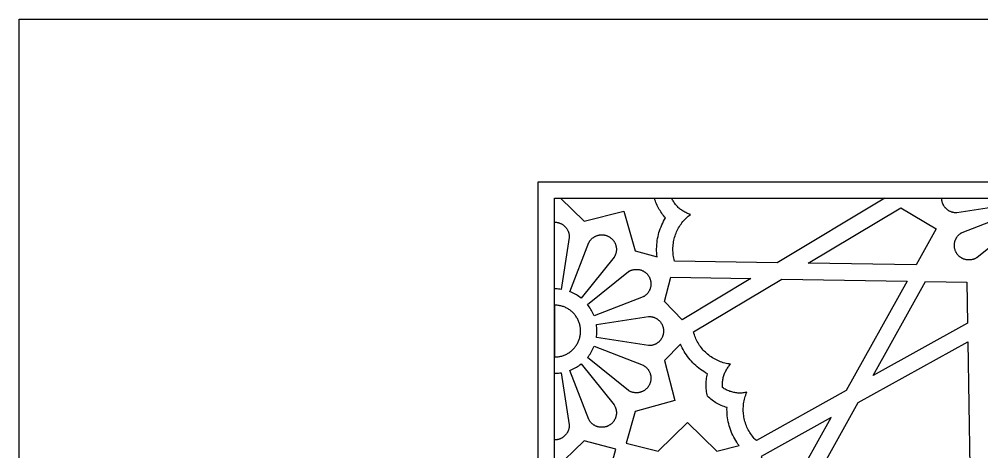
# Model space of a CAD drawing. Extents: x 0 to 1266, y 0 to 1438.
# Drawn here: x 0 to 591, y 1172 to 1438 of the extents above; entities that cross this region are included whole.
import ezdxf

# ---------------------------------------------------------------- set-up
doc = ezdxf.new("R2010")
doc.units = 0
doc.layers.add('Default_Layer', color=1, linetype='CONTINUOUS')

msp = doc.modelspace()

# ---------------------------------------------------------------- linework, layer by layer
at = {"layer": 'Default_Layer'}
for points in [[(0, 1438.2), (1266.43, 1438.2), (1266.43, 0), (0, 0), (0, 1438.2)], [(318.66, 1338.2), (947.76, 1338.2), (947.76, 100), (318.66, 100), (318.66, 1338.2)], [(328.66, 110), (328.66, 1328.2), (937.76, 1328.2), (937.76, 110), (328.66, 110)], [(562.89, 1309.36), (550.59, 1287.23), (484.32, 1288.31), (541.17, 1322.37), (562.89, 1309.36)], [(328.66, 1272.54), (328.66, 1313.5), (328.97, 1313.5), (329.28, 1313.48), (329.58, 1313.45), (329.89, 1313.42), (330.19, 1313.37), (330.49, 1313.31), (330.79, 1313.25), (331.09, 1313.17), (331.38, 1313.08), (331.68, 1312.98), (331.96, 1312.87), (332.25, 1312.75), (332.53, 1312.63), (332.8, 1312.49), (333.07, 1312.34), (333.34, 1312.19), (333.59, 1312.02), (333.85, 1311.85), (334.1, 1311.67), (334.34, 1311.48), (334.57, 1311.28), (334.8, 1311.07), (335.02, 1310.86), (335.23, 1310.64), (335.44, 1310.41), (335.63, 1310.17), (335.82, 1309.93), (336, 1309.68), (336.18, 1309.43), (336.34, 1309.17), (336.49, 1308.9), (336.64, 1308.63), (336.77, 1308.35), (336.9, 1308.07), (337.02, 1307.79), (337.12, 1307.5), (337.22, 1307.21), (337.3, 1306.92), (337.38, 1306.62), (337.45, 1306.32), (337.5, 1306.02), (337.55, 1305.71), (337.58, 1305.41), (337.61, 1305.1), (337.62, 1304.79), (337.63, 1304.49), (337.62, 1304.18), (332.65, 1272.23), (331.86, 1272.34), (331.06, 1272.43), (330.26, 1272.49), (329.46, 1272.53), (328.66, 1272.54)], [(344.93, 1266.81), (344.23, 1267.35), (343.51, 1267.87), (342.77, 1268.37), (342.02, 1268.84), (341.25, 1269.28), (340.46, 1269.7), (339.66, 1270.09), (338.85, 1270.46), (338.03, 1270.79), (349.7, 1300.94), (349.85, 1301.22), (350.01, 1301.48), (350.17, 1301.74), (350.35, 1302), (350.54, 1302.25), (350.73, 1302.49), (350.93, 1302.73), (351.14, 1302.96), (351.36, 1303.18), (351.58, 1303.39), (351.82, 1303.6), (352.06, 1303.79), (352.3, 1303.98), (352.56, 1304.16), (352.81, 1304.33), (353.08, 1304.5), (353.35, 1304.65), (353.62, 1304.79), (353.9, 1304.93), (354.19, 1305.05), (354.48, 1305.17), (354.77, 1305.27), (355.07, 1305.36), (355.36, 1305.45), (355.67, 1305.52), (355.97, 1305.58), (356.28, 1305.64), (356.58, 1305.68), (356.89, 1305.71), (357.2, 1305.73), (357.51, 1305.74), (357.82, 1305.74), (358.13, 1305.73), (358.44, 1305.7), (358.75, 1305.67), (359.06, 1305.63), (359.37, 1305.57), (359.67, 1305.51), (359.97, 1305.43), (360.27, 1305.34), (360.56, 1305.25), (360.86, 1305.14), (361.14, 1305.02), (361.43, 1304.9), (361.71, 1304.76), (361.98, 1304.62), (362.25, 1304.46), (362.51, 1304.3), (362.77, 1304.12), (363.02, 1303.94), (363.27, 1303.75), (363.5, 1303.55), (363.73, 1303.34), (363.96, 1303.13), (364.17, 1302.9), (364.38, 1302.67), (364.58, 1302.44), (364.77, 1302.19), (364.96, 1301.94), (365.13, 1301.68), (365.3, 1301.42), (365.45, 1301.15), (365.6, 1300.88), (365.74, 1300.6), (365.87, 1300.32), (365.98, 1300.03), (366.09, 1299.74), (366.19, 1299.45), (366.28, 1299.15), (366.35, 1298.85), (366.42, 1298.54), (366.48, 1298.24), (366.52, 1297.93), (366.56, 1297.62), (366.58, 1297.31), (366.59, 1297), (366.6, 1296.69), (366.59, 1296.38), (366.57, 1296.07), (366.54, 1295.76), (366.5, 1295.46), (366.45, 1295.15), (366.38, 1294.84), (366.31, 1294.54), (366.23, 1294.24), (366.14, 1293.95), (366.03, 1293.65), (365.92, 1293.37), (365.8, 1293.08), (365.66, 1292.8), (365.52, 1292.52), (365.37, 1292.25), (365.21, 1291.99), (344.93, 1266.81)], [(352.86, 1255.96), (352.52, 1256.79), (352.16, 1257.6), (351.77, 1258.4), (351.35, 1259.18), (350.9, 1259.95), (350.43, 1260.71), (349.94, 1261.45), (349.42, 1262.17), (348.87, 1262.87), (374.05, 1283.14), (374.32, 1283.31), (374.59, 1283.46), (374.86, 1283.6), (375.14, 1283.73), (375.43, 1283.86), (375.72, 1283.97), (376.01, 1284.07), (376.31, 1284.17), (376.61, 1284.25), (376.91, 1284.32), (377.21, 1284.38), (377.52, 1284.43), (377.83, 1284.47), (378.14, 1284.5), (378.45, 1284.52), (378.76, 1284.53), (379.07, 1284.53), (379.38, 1284.52), (379.69, 1284.49), (380, 1284.46), (380.3, 1284.41), (380.61, 1284.36), (380.91, 1284.29), (381.21, 1284.21), (381.51, 1284.13), (381.8, 1284.03), (382.1, 1283.92), (382.38, 1283.8), (382.67, 1283.67), (382.94, 1283.54), (383.22, 1283.39), (383.49, 1283.23), (383.75, 1283.07), (384.01, 1282.89), (384.26, 1282.71), (384.5, 1282.52), (384.74, 1282.32), (384.97, 1282.11), (385.19, 1281.89), (385.41, 1281.67), (385.61, 1281.44), (385.81, 1281.2), (386, 1280.96), (386.19, 1280.71), (386.36, 1280.45), (386.52, 1280.18), (386.68, 1279.92), (386.83, 1279.64), (386.96, 1279.36), (387.09, 1279.08), (387.2, 1278.79), (387.31, 1278.5), (387.41, 1278.2), (387.49, 1277.91), (387.57, 1277.6), (387.63, 1277.3), (387.69, 1277), (387.73, 1276.69), (387.77, 1276.38), (387.79, 1276.07), (387.8, 1275.76), (387.8, 1275.45), (387.79, 1275.14), (387.77, 1274.83), (387.74, 1274.52), (387.7, 1274.21), (387.65, 1273.91), (387.59, 1273.6), (387.51, 1273.3), (387.43, 1273), (387.33, 1272.71), (387.23, 1272.41), (387.12, 1272.12), (386.99, 1271.84), (386.86, 1271.56), (386.71, 1271.29), (386.56, 1271.01), (386.4, 1270.75), (386.23, 1270.49), (386.05, 1270.24), (385.86, 1269.99), (385.66, 1269.75), (385.45, 1269.52), (385.24, 1269.29), (385.02, 1269.08), (384.79, 1268.87), (384.55, 1268.66), (384.31, 1268.47), (384.06, 1268.29), (383.81, 1268.11), (383.55, 1267.94), (383.28, 1267.78), (383.01, 1267.63), (352.86, 1255.96)], [(406.94, 1253.6), (396.13, 1264.68), (399.96, 1279.67), (449.12, 1278.88), (406.94, 1253.6)], [(436.73, 1226.27), (435.82, 1226.39), (434.92, 1226.54), (434.01, 1226.72), (433.12, 1226.93), (432.23, 1227.17), (431.36, 1227.45), (430.49, 1227.75), (429.63, 1228.09), (428.79, 1228.45), (427.96, 1228.84), (427.14, 1229.26), (426.34, 1229.71), (425.55, 1230.19), (424.78, 1230.69), (424.03, 1231.22), (423.3, 1231.77), (422.59, 1232.35), (421.9, 1232.96), (421.23, 1233.58), (420.58, 1234.23), (419.95, 1234.91), (419.35, 1235.6), (418.77, 1236.32), (418.22, 1237.05), (417.69, 1237.8), (417.19, 1238.57), (416.72, 1239.36), (416.27, 1240.16), (415.85, 1240.98), (415.46, 1241.81), (415.1, 1242.66), (414.77, 1243.52), (414.47, 1244.38), (414.2, 1245.26), (413.96, 1246.15), (468.06, 1278.57), (545.08, 1277.32), (507.65, 1210), (452.53, 1179.35), (451.88, 1180), (451.25, 1180.67), (450.65, 1181.37), (450.07, 1182.08), (449.52, 1182.82), (449, 1183.57), (448.5, 1184.34), (448.02, 1185.13), (447.58, 1185.94), (447.16, 1186.75), (446.77, 1187.59), (446.42, 1188.43), (446.09, 1189.29), (445.79, 1190.16), (445.52, 1191.04), (445.28, 1191.93), (445.07, 1192.82), (444.89, 1193.72), (444.75, 1194.63), (444.63, 1195.54), (444.55, 1196.46), (444.5, 1197.37), (444.48, 1198.29), (444.49, 1199.21), (444.54, 1200.13), (444.61, 1201.04), (444.72, 1201.96), (444.86, 1202.86), (445.03, 1203.77), (445.23, 1204.66), (445.46, 1205.55), (445.73, 1206.43), (446.02, 1207.3), (446.34, 1208.16), (446.7, 1209.01), (446.08, 1208.88), (445.47, 1208.76), (444.85, 1208.66), (444.22, 1208.59), (443.6, 1208.54), (442.97, 1208.51), (442.34, 1208.5), (441.72, 1208.51), (441.09, 1208.54), (440.46, 1208.6), (439.84, 1208.68), (439.22, 1208.77), (438.6, 1208.89), (437.99, 1209.03), (437.38, 1209.19), (436.78, 1209.37), (436.19, 1209.57), (435.6, 1209.8), (435.02, 1210.04), (434.45, 1210.3), (433.89, 1210.58), (433.34, 1210.88), (432.8, 1211.2), (432.27, 1211.53), (431.75, 1211.89), (431.7, 1212.51), (431.67, 1213.14), (431.67, 1213.77), (431.69, 1214.4), (431.72, 1215.02), (431.78, 1215.65), (431.86, 1216.27), (431.96, 1216.89), (432.09, 1217.5), (432.23, 1218.12), (432.4, 1218.72), (432.58, 1219.32), (432.79, 1219.91), (433.01, 1220.5), (433.26, 1221.08), (433.52, 1221.65), (433.81, 1222.21), (434.11, 1222.76), (434.43, 1223.3), (434.77, 1223.82), (435.13, 1224.34), (435.51, 1224.84), (435.9, 1225.33), (436.31, 1225.81), (436.73, 1226.27)], [(581.74, 1276.72), (582.15, 1251.41), (524.21, 1219.2), (556.42, 1277.14), (581.74, 1276.72)], [(328.66, 1262.54), (328.66, 1230.66), (329.21, 1230.67), (329.76, 1230.7), (330.31, 1230.74), (330.86, 1230.81), (331.4, 1230.89), (331.94, 1231), (332.48, 1231.12), (333.01, 1231.26), (333.54, 1231.42), (334.06, 1231.6), (334.57, 1231.79), (335.08, 1232.01), (335.58, 1232.24), (336.07, 1232.48), (336.55, 1232.75), (337.03, 1233.03), (337.49, 1233.32), (337.94, 1233.64), (338.39, 1233.97), (338.82, 1234.31), (339.23, 1234.67), (339.64, 1235.04), (340.03, 1235.42), (340.41, 1235.82), (340.78, 1236.24), (341.13, 1236.66), (341.46, 1237.1), (341.78, 1237.54), (342.09, 1238), (342.38, 1238.47), (342.65, 1238.95), (342.9, 1239.44), (343.14, 1239.93), (343.37, 1240.43), (343.57, 1240.95), (343.76, 1241.46), (343.92, 1241.99), (344.07, 1242.52), (344.21, 1243.05), (344.32, 1243.59), (344.41, 1244.13), (344.49, 1244.68), (344.55, 1245.22), (344.58, 1245.77), (344.6, 1246.32), (344.6, 1246.87), (344.58, 1247.42), (344.55, 1247.97), (344.49, 1248.52), (344.41, 1249.07), (344.32, 1249.61), (344.21, 1250.15), (344.07, 1250.68), (343.92, 1251.21), (343.76, 1251.73), (343.57, 1252.25), (343.37, 1252.76), (343.14, 1253.27), (342.9, 1253.76), (342.65, 1254.25), (342.38, 1254.73), (342.09, 1255.2), (341.78, 1255.66), (341.46, 1256.1), (341.13, 1256.54), (340.78, 1256.96), (340.41, 1257.37), (340.03, 1257.77), (339.64, 1258.16), (339.23, 1258.53), (338.82, 1258.89), (338.39, 1259.23), (337.94, 1259.56), (337.49, 1259.87), (337.03, 1260.17), (336.55, 1260.45), (336.07, 1260.71), (335.58, 1260.96), (335.08, 1261.19), (334.57, 1261.41), (334.06, 1261.6), (333.54, 1261.78), (333.01, 1261.94), (332.48, 1262.08), (331.94, 1262.2), (331.4, 1262.3), (330.86, 1262.39), (330.31, 1262.46), (329.76, 1262.5), (329.21, 1262.53), (328.66, 1262.54)], [(354.3, 1242.61), (354.42, 1243.49), (354.51, 1244.38), (354.57, 1245.27), (354.6, 1246.15), (354.6, 1247.04), (354.57, 1247.93), (354.51, 1248.82), (354.42, 1249.7), (354.3, 1250.59), (386.24, 1255.55), (386.55, 1255.56), (386.86, 1255.56), (387.17, 1255.54), (387.48, 1255.52), (387.79, 1255.48), (388.1, 1255.44), (388.4, 1255.38), (388.71, 1255.31), (389.01, 1255.23), (389.31, 1255.14), (389.6, 1255.05), (389.89, 1254.94), (390.18, 1254.82), (390.46, 1254.69), (390.74, 1254.55), (391.01, 1254.4), (391.28, 1254.25), (391.54, 1254.08), (391.8, 1253.9), (392.05, 1253.72), (392.29, 1253.53), (392.53, 1253.33), (392.76, 1253.12), (392.98, 1252.9), (393.19, 1252.67), (393.4, 1252.44), (393.6, 1252.2), (393.79, 1251.96), (393.97, 1251.71), (394.14, 1251.45), (394.3, 1251.18), (394.46, 1250.91), (394.6, 1250.64), (394.74, 1250.36), (394.86, 1250.08), (394.98, 1249.79), (395.09, 1249.5), (395.18, 1249.2), (395.27, 1248.9), (395.34, 1248.6), (395.4, 1248.3), (395.46, 1247.99), (395.5, 1247.68), (395.53, 1247.37), (395.55, 1247.06), (395.56, 1246.75), (395.56, 1246.44), (395.55, 1246.13), (395.53, 1245.82), (395.5, 1245.52), (395.46, 1245.21), (395.4, 1244.9), (395.34, 1244.6), (395.27, 1244.3), (395.18, 1244), (395.09, 1243.7), (394.98, 1243.41), (394.86, 1243.12), (394.74, 1242.84), (394.6, 1242.56), (394.46, 1242.28), (394.3, 1242.01), (394.14, 1241.75), (393.97, 1241.49), (393.79, 1241.24), (393.6, 1240.99), (393.4, 1240.76), (393.19, 1240.52), (392.98, 1240.3), (392.76, 1240.08), (392.53, 1239.87), (392.29, 1239.67), (392.05, 1239.48), (391.8, 1239.29), (391.54, 1239.12), (391.28, 1238.95), (391.01, 1238.8), (390.74, 1238.65), (390.46, 1238.51), (390.18, 1238.38), (389.89, 1238.26), (389.6, 1238.15), (389.31, 1238.05), (389.01, 1237.97), (388.71, 1237.89), (388.4, 1237.82), (388.1, 1237.76), (387.79, 1237.72), (387.48, 1237.68), (387.17, 1237.66), (386.86, 1237.64), (386.55, 1237.64), (386.24, 1237.64), (354.3, 1242.61)], [(348.87, 1230.33), (349.42, 1231.03), (349.94, 1231.75), (350.43, 1232.49), (350.9, 1233.25), (351.35, 1234.02), (351.77, 1234.8), (352.16, 1235.6), (352.52, 1236.41), (352.86, 1237.23), (383.01, 1225.56), (383.28, 1225.42), (383.55, 1225.26), (383.81, 1225.09), (384.06, 1224.91), (384.31, 1224.73), (384.55, 1224.53), (384.79, 1224.33), (385.02, 1224.12), (385.24, 1223.9), (385.45, 1223.68), (385.66, 1223.45), (385.86, 1223.21), (386.05, 1222.96), (386.23, 1222.71), (386.4, 1222.45), (386.56, 1222.18), (386.71, 1221.91), (386.86, 1221.64), (386.99, 1221.36), (387.12, 1221.07), (387.23, 1220.78), (387.33, 1220.49), (387.43, 1220.2), (387.51, 1219.9), (387.59, 1219.6), (387.65, 1219.29), (387.7, 1218.99), (387.74, 1218.68), (387.77, 1218.37), (387.79, 1218.06), (387.8, 1217.75), (387.8, 1217.44), (387.79, 1217.13), (387.77, 1216.82), (387.73, 1216.51), (387.69, 1216.2), (387.63, 1215.9), (387.57, 1215.59), (387.49, 1215.29), (387.41, 1214.99), (387.31, 1214.7), (387.2, 1214.41), (387.09, 1214.12), (386.96, 1213.84), (386.83, 1213.56), (386.68, 1213.28), (386.52, 1213.01), (386.36, 1212.75), (386.19, 1212.49), (386, 1212.24), (385.81, 1212), (385.61, 1211.76), (385.41, 1211.53), (385.19, 1211.3), (384.97, 1211.09), (384.74, 1210.88), (384.5, 1210.68), (384.26, 1210.49), (384.01, 1210.3), (383.75, 1210.13), (383.49, 1209.96), (383.22, 1209.81), (382.94, 1209.66), (382.67, 1209.52), (382.38, 1209.4), (382.1, 1209.28), (381.8, 1209.17), (381.51, 1209.07), (381.21, 1208.99), (380.91, 1208.91), (380.61, 1208.84), (380.3, 1208.79), (380, 1208.74), (379.69, 1208.71), (379.38, 1208.68), (379.07, 1208.67), (378.76, 1208.67), (378.45, 1208.68), (378.14, 1208.69), (377.83, 1208.72), (377.52, 1208.76), (377.21, 1208.82), (376.91, 1208.88), (376.61, 1208.95), (376.31, 1209.03), (376.01, 1209.13), (375.72, 1209.23), (375.43, 1209.34), (375.14, 1209.46), (374.86, 1209.6), (374.59, 1209.74), (374.32, 1209.89), (374.05, 1210.05), (348.87, 1230.33)], [(422.5, 1220.4), (421.4, 1221.01), (420.33, 1221.66), (419.28, 1222.34), (418.25, 1223.06), (417.25, 1223.81), (416.27, 1224.6), (415.32, 1225.42), (414.4, 1226.27), (413.51, 1227.15), (412.65, 1228.07), (411.83, 1229.01), (411.03, 1229.98), (410.27, 1230.97), (409.55, 1231.99), (408.86, 1233.04), (408.2, 1234.11), (407.59, 1235.2), (407.01, 1236.31), (406.46, 1237.44), (405.96, 1238.59), (396.13, 1228.52), (402.38, 1204.04), (378.05, 1197.21), (372.58, 1177.73), (392.19, 1172.72), (410.27, 1190.38), (428.34, 1172.72), (441.98, 1176.2), (441.24, 1177.21), (440.53, 1178.25), (439.86, 1179.3), (439.22, 1180.38), (438.62, 1181.49), (438.06, 1182.61), (437.54, 1183.75), (437.06, 1184.9), (436.62, 1186.07), (436.21, 1187.26), (435.85, 1188.46), (435.53, 1189.67), (435.25, 1190.9), (435.02, 1192.13), (434.83, 1193.37), (434.67, 1194.61), (434.57, 1195.86), (434.5, 1197.11), (434.48, 1198.36), (434.5, 1199.62), (433.61, 1199.89), (432.73, 1200.19), (431.86, 1200.52), (431, 1200.88), (430.15, 1201.27), (429.32, 1201.68), (428.5, 1202.13), (427.69, 1202.59), (426.9, 1203.09), (426.13, 1203.61), (425.38, 1204.16), (424.64, 1204.73), (423.92, 1205.32), (423.23, 1205.94), (422.55, 1206.58), (422.33, 1207.48), (422.15, 1208.39), (421.99, 1209.31), (421.87, 1210.24), (421.77, 1211.16), (421.71, 1212.09), (421.67, 1213.02), (421.67, 1213.95), (421.7, 1214.88), (421.75, 1215.81), (421.84, 1216.74), (421.96, 1217.66), (422.11, 1218.58), (422.29, 1219.5), (422.5, 1220.4)], [(338.03, 1222.41), (338.85, 1222.74), (339.66, 1223.1), (340.46, 1223.5), (341.25, 1223.91), (342.02, 1224.36), (342.77, 1224.83), (343.51, 1225.33), (344.23, 1225.85), (344.93, 1226.39), (365.21, 1201.21), (365.37, 1200.95), (365.52, 1200.67), (365.66, 1200.4), (365.8, 1200.12), (365.92, 1199.83), (366.03, 1199.54), (366.14, 1199.25), (366.23, 1198.95), (366.31, 1198.66), (366.38, 1198.35), (366.45, 1198.05), (366.5, 1197.74), (366.54, 1197.44), (366.57, 1197.13), (366.59, 1196.82), (366.6, 1196.51), (366.59, 1196.2), (366.58, 1195.89), (366.56, 1195.58), (366.52, 1195.27), (366.48, 1194.96), (366.42, 1194.65), (366.35, 1194.35), (366.28, 1194.05), (366.19, 1193.75), (366.09, 1193.46), (365.98, 1193.17), (365.87, 1192.88), (365.74, 1192.6), (365.6, 1192.32), (365.45, 1192.04), (365.3, 1191.78), (365.13, 1191.51), (364.96, 1191.26), (364.77, 1191.01), (364.58, 1190.76), (364.38, 1190.52), (364.17, 1190.29), (363.96, 1190.07), (363.73, 1189.86), (363.5, 1189.65), (363.27, 1189.45), (363.02, 1189.26), (362.77, 1189.08), (362.51, 1188.9), (362.25, 1188.74), (361.98, 1188.58), (361.71, 1188.44), (361.43, 1188.3), (361.14, 1188.17), (360.86, 1188.06), (360.56, 1187.95), (360.27, 1187.85), (359.97, 1187.77), (359.67, 1187.69), (359.37, 1187.63), (359.06, 1187.57), (358.75, 1187.53), (358.44, 1187.5), (358.13, 1187.47), (357.82, 1187.46), (357.51, 1187.46), (357.2, 1187.47), (356.89, 1187.49), (356.58, 1187.52), (356.28, 1187.56), (355.97, 1187.61), (355.67, 1187.68), (355.36, 1187.75), (355.07, 1187.83), (354.77, 1187.93), (354.48, 1188.03), (354.19, 1188.15), (353.9, 1188.27), (353.62, 1188.41), (353.35, 1188.55), (353.08, 1188.7), (352.81, 1188.86), (352.56, 1189.04), (352.3, 1189.22), (352.06, 1189.41), (351.82, 1189.6), (351.58, 1189.81), (351.36, 1190.02), (351.14, 1190.24), (350.93, 1190.47), (350.73, 1190.71), (350.54, 1190.95), (350.35, 1191.2), (350.17, 1191.45), (350.01, 1191.72), (349.85, 1191.98), (349.7, 1192.26), (338.03, 1222.41)], [(328.66, 1179.7), (328.66, 1220.66), (329.46, 1220.67), (330.26, 1220.71), (331.06, 1220.77), (331.86, 1220.85), (332.65, 1220.97), (337.62, 1189.02), (337.63, 1188.71), (337.62, 1188.4), (337.61, 1188.1), (337.58, 1187.79), (337.55, 1187.49), (337.5, 1187.18), (337.45, 1186.88), (337.38, 1186.58), (337.3, 1186.28), (337.22, 1185.99), (337.12, 1185.7), (337.02, 1185.41), (336.9, 1185.12), (336.77, 1184.84), (336.64, 1184.57), (336.49, 1184.3), (336.34, 1184.03), (336.18, 1183.77), (336, 1183.52), (335.82, 1183.27), (335.63, 1183.03), (335.44, 1182.79), (335.23, 1182.56), (335.02, 1182.34), (334.8, 1182.13), (334.57, 1181.92), (334.34, 1181.72), (334.1, 1181.53), (333.85, 1181.35), (333.59, 1181.18), (333.34, 1181.01), (333.07, 1180.85), (332.8, 1180.71), (332.53, 1180.57), (332.25, 1180.44), (331.96, 1180.33), (331.68, 1180.22), (331.38, 1180.12), (331.09, 1180.03), (330.79, 1179.95), (330.49, 1179.89), (330.19, 1179.83), (329.89, 1179.78), (329.58, 1179.74), (329.28, 1179.72), (328.97, 1179.7), (328.66, 1179.7)], [(474.56, 1150.46), (498.45, 1193.44), (455.47, 1169.55), (459.65, 1154.64), (474.56, 1150.46)], [(328.66, 1108.86), (342.8, 1123.33), (336.55, 1147.82), (360.88, 1154.64), (366.35, 1174.13), (346.74, 1179.13), (328.66, 1161.48), (328.66, 1108.86)]]:
    msp.add_lwpolyline(points, close=True, dxfattribs=at)
for points in [[(332.27, 1328.2), (346.74, 1314.06), (371.22, 1320.32), (378.05, 1295.99), (391.6, 1292.18), (391.46, 1293.43), (391.37, 1294.68), (391.31, 1295.93), (391.3, 1297.18), (391.33, 1298.44), (391.41, 1299.69), (391.53, 1300.94), (391.69, 1302.18), (391.89, 1303.42), (392.14, 1304.64), (392.42, 1305.86), (392.75, 1307.07), (393.12, 1308.27), (393.53, 1309.46), (393.99, 1310.62), (394.48, 1311.78), (395.01, 1312.91), (395.58, 1314.03), (396.18, 1315.13), (396.83, 1316.2), (396.19, 1316.88), (395.58, 1317.58), (394.99, 1318.31), (394.43, 1319.05), (393.89, 1319.81), (393.38, 1320.58), (392.89, 1321.38), (392.42, 1322.18), (391.99, 1323.01), (391.58, 1323.84), (391.2, 1324.69), (390.85, 1325.55), (390.52, 1326.43), (390.23, 1327.31), (389.96, 1328.2)], [(531.45, 1328.2), (465.37, 1288.61), (402.31, 1289.64), (402.07, 1290.52), (401.87, 1291.42), (401.69, 1292.32), (401.55, 1293.23), (401.44, 1294.14), (401.36, 1295.06), (401.32, 1295.98), (401.3, 1296.89), (401.32, 1297.81), (401.36, 1298.73), (401.45, 1299.65), (401.56, 1300.56), (401.7, 1301.47), (401.87, 1302.37), (402.08, 1303.26), (402.32, 1304.15), (402.58, 1305.03), (402.88, 1305.9), (403.21, 1306.76), (403.57, 1307.61), (403.95, 1308.44), (404.37, 1309.26), (404.81, 1310.06), (405.28, 1310.85), (405.78, 1311.63), (406.3, 1312.38), (406.85, 1313.12), (407.42, 1313.83), (408.02, 1314.53), (408.65, 1315.21), (409.29, 1315.86), (409.96, 1316.49), (410.65, 1317.1), (411.36, 1317.68), (412.09, 1318.24), (411.49, 1318.43), (410.9, 1318.64), (410.31, 1318.86), (409.74, 1319.11), (409.17, 1319.38), (408.61, 1319.67), (408.06, 1319.97), (407.53, 1320.3), (407, 1320.64), (406.49, 1321), (405.98, 1321.38), (405.5, 1321.77), (405.02, 1322.18), (404.56, 1322.61), (404.11, 1323.05), (403.68, 1323.51), (403.27, 1323.98), (402.87, 1324.47), (402.49, 1324.96), (402.13, 1325.48), (401.78, 1326), (401.45, 1326.53), (401.14, 1327.08), (400.85, 1327.64), (400.58, 1328.2)], [(607.58, 1324.22), (575.63, 1319.25), (575.33, 1319.24), (575.02, 1319.24), (574.71, 1319.26), (574.41, 1319.28), (574.1, 1319.32), (573.8, 1319.36), (573.5, 1319.42), (573.2, 1319.49), (572.9, 1319.56), (572.6, 1319.65), (572.31, 1319.74), (572.02, 1319.85), (571.74, 1319.97), (571.46, 1320.09), (571.18, 1320.23), (570.91, 1320.37), (570.65, 1320.53), (570.39, 1320.69), (570.13, 1320.86), (569.88, 1321.04), (569.64, 1321.23), (569.41, 1321.43), (569.18, 1321.63), (568.96, 1321.85), (568.74, 1322.07), (568.53, 1322.3), (568.34, 1322.53), (568.15, 1322.77), (567.96, 1323.02), (567.79, 1323.27), (567.63, 1323.53), (567.47, 1323.8), (567.32, 1324.07), (567.19, 1324.34), (567.06, 1324.62), (566.94, 1324.9), (566.83, 1325.19), (566.73, 1325.48), (566.65, 1325.78), (566.57, 1326.07), (566.5, 1326.37), (566.44, 1326.67), (566.4, 1326.98), (566.36, 1327.28), (566.33, 1327.59), (566.32, 1327.9), (566.31, 1328.2)], [(613.01, 1311.93), (587.83, 1291.66), (587.56, 1291.5), (587.29, 1291.34), (587.01, 1291.2), (586.73, 1291.07), (586.45, 1290.95), (586.16, 1290.83), (585.87, 1290.73), (585.57, 1290.64), (585.27, 1290.55), (584.97, 1290.48), (584.66, 1290.42), (584.36, 1290.37), (584.05, 1290.33), (583.74, 1290.3), (583.43, 1290.28), (583.12, 1290.27), (582.81, 1290.27), (582.5, 1290.29), (582.19, 1290.31), (581.88, 1290.35), (581.58, 1290.39), (581.27, 1290.45), (580.97, 1290.51), (580.67, 1290.59), (580.37, 1290.68), (580.07, 1290.77), (579.78, 1290.88), (579.49, 1291), (579.21, 1291.13), (578.93, 1291.27), (578.66, 1291.41), (578.39, 1291.57), (578.13, 1291.73), (577.87, 1291.91), (577.62, 1292.09), (577.38, 1292.28), (577.14, 1292.48), (576.91, 1292.69), (576.69, 1292.91), (576.47, 1293.13), (576.26, 1293.36), (576.06, 1293.6), (575.87, 1293.85), (575.69, 1294.1), (575.52, 1294.35), (575.35, 1294.62), (575.2, 1294.89), (575.05, 1295.16), (574.92, 1295.44), (574.79, 1295.72), (574.67, 1296.01), (574.57, 1296.3), (574.47, 1296.6), (574.38, 1296.9), (574.31, 1297.2), (574.24, 1297.5), (574.19, 1297.81), (574.14, 1298.11), (574.11, 1298.42), (574.09, 1298.73), (574.08, 1299.04), (574.07, 1299.35), (574.08, 1299.66), (574.1, 1299.97), (574.14, 1300.28), (574.18, 1300.59), (574.23, 1300.9), (574.29, 1301.2), (574.37, 1301.5), (574.45, 1301.8), (574.54, 1302.1), (574.65, 1302.39), (574.76, 1302.68), (574.89, 1302.96), (575.02, 1303.24), (575.16, 1303.52), (575.32, 1303.79), (575.48, 1304.05), (575.65, 1304.31), (575.83, 1304.56), (576.02, 1304.81), (576.22, 1305.05), (576.42, 1305.28), (576.64, 1305.51), (576.86, 1305.73), (577.09, 1305.94), (577.32, 1306.14), (577.57, 1306.33), (577.81, 1306.52), (578.07, 1306.69), (578.33, 1306.86), (578.6, 1307.02), (578.87, 1307.17), (609.02, 1318.84)], [(484.36, 1147.51), (515.01, 1202.64), (582.33, 1240.07), (583.58, 1163.05)]]:
    msp.add_lwpolyline(points, dxfattribs=at)

doc.saveas('drawing.dxf')
